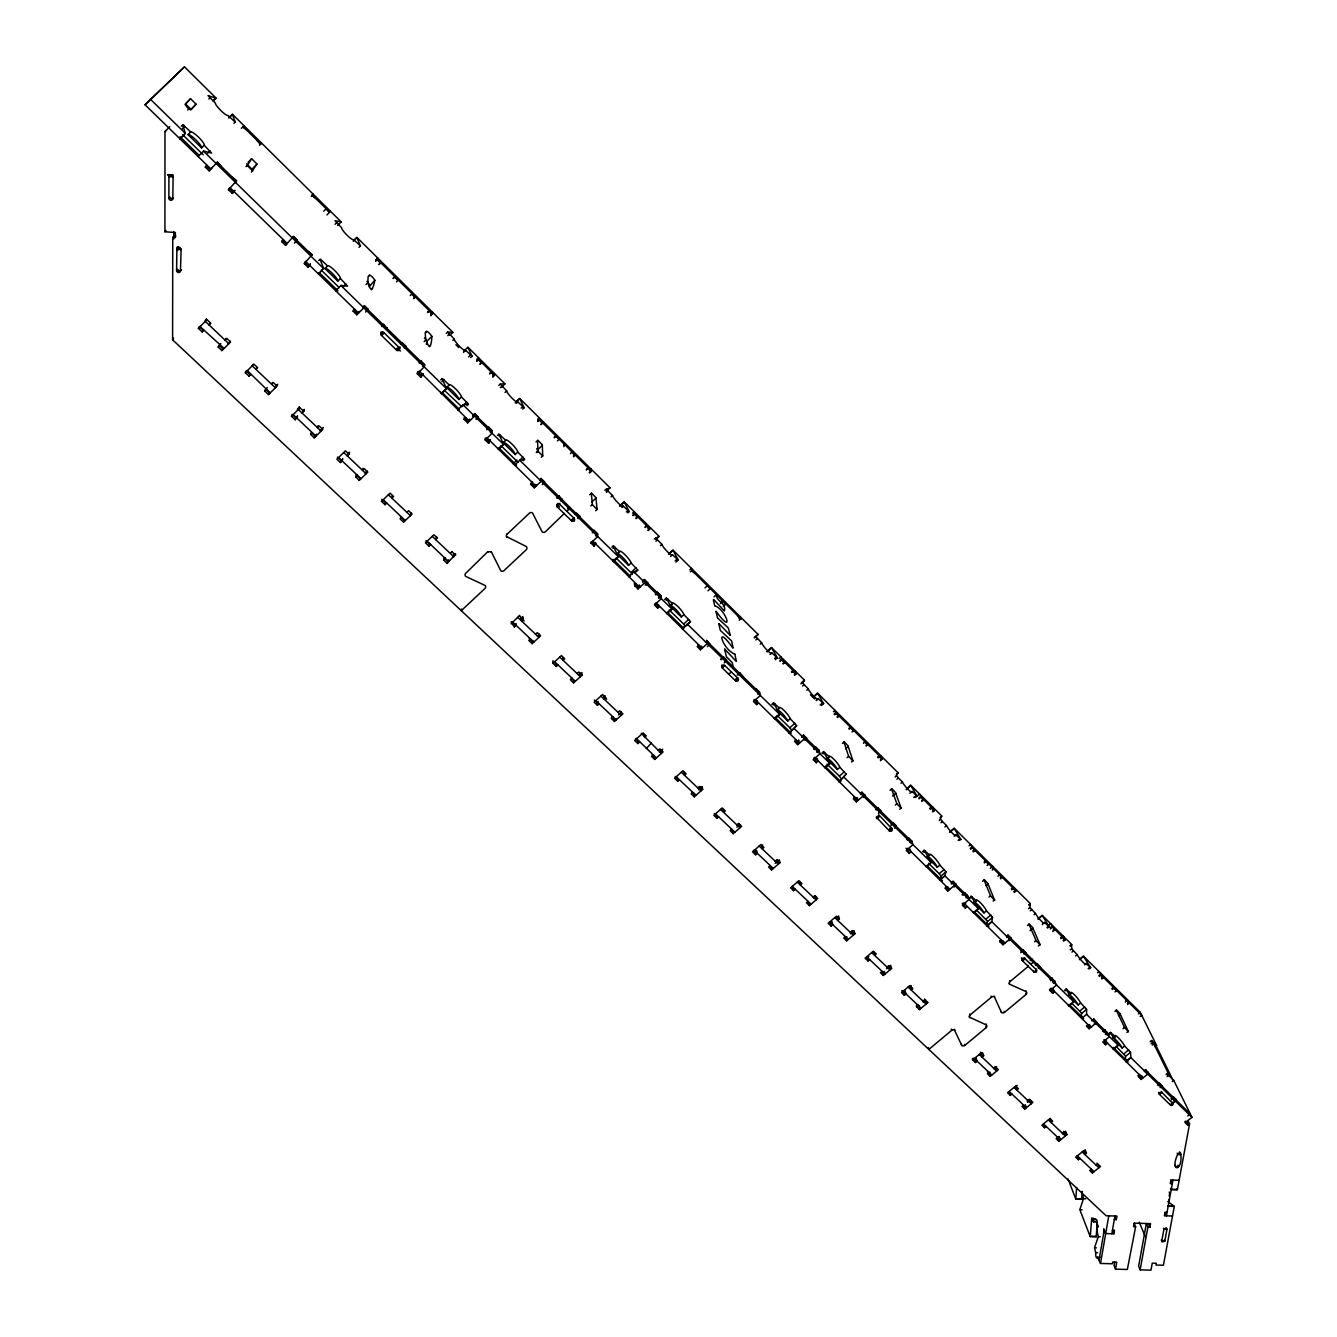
<?xml version="1.0" encoding="UTF-8"?>
<svg xmlns="http://www.w3.org/2000/svg" width="1337" height="1337" viewBox="0 0 1337 1337"><rect width="100%" height="100%" fill="white"/><g stroke="black" fill="none" stroke-linecap="round" stroke-linejoin="round"><path stroke-width="1.5" d="M1114.306 1219.578L1116.345 1219.645L1116.963 1216.085L1106.1 1215.751L172.59 339.799L172.757 237.434L175.348 237.618L175.364 232.504L164.936 231.769L164.986 131.644L166.055 130.474M169.966 176.601L169.966 175.247A2.022 1.889 42.9 0 1 170.1 174.545M173.777 238.905L173.793 231.802M177.637 250.47L177.654 247.813A1.989 1.855 38.2 0 1 178.088 246.643M516.216 623.761L514.511 627.003L511.152 622.457M591.288 493.152L592.425 504.734L597.087 509.481L595.934 497.631L591.606 493.136L589.734 494.74M431.884 336.372C417.863 316.568 430.514 365.603 431.884 336.372L426.921 341.219L426.436 344.344M514.511 627.003L515.48 623.677M1081.633 1018.276L1081.382 1012.945L1072.04 1003.435M426.921 341.219L424.498 337.91M252.743 170.785L247.211 165.521L251.64 158.735L256.971 163.983L251.473 172.089M425.367 340.5L424.113 341.654M491.331 551.746L500.74 570.732A2.407 2.29 3.8 0 0 503.999 570.615L526.226 549.758A2.423 2.29 2.6 0 0 526.243 546.499L507.024 536.839M507.007 537.524A2.423 2.306 4.3 0 1 507.007 534.265L507.024 533.714M1079.594 959.699L1083.572 956.39L1090.741 967.804L1086.062 963.459A7.153 1.12 49.7 0 1 1083.171 962.389A7.153 1.12 49.7 0 1 1077.187 954.685L1071.706 948.802L1071.756 944.707L1070.335 945.894M487.453 428.508L488.757 427.272L492.25 430.681L492.15 433.288L485.181 439.957L488.673 443.349L490.495 439.706M492.885 377.118L494.473 373.491L492.885 375.029M461.382 609.037L461.282 610.691L484.997 588.43A2.407 2.273 4.7 0 0 485.264 585.556L465.744 576.397A2.423 2.273 6.2 0 1 465.326 573.673L487.921 551.579M488.757 427.272L486.785 429.795M489.676 373.959L491.214 371.97L489.71 373.407M488.673 443.349L490.061 440.124M486.935 437.784L536.003 486.167L535.953 484.596M736.369 661.247L734.832 654.228M485.181 439.957L485.281 437.968L488.757 441.377M1100.017 1257.248L1097.476 1257.215A4.245 1.103 89.4 0 1 1096.19 1257.248A4.245 1.103 89.4 0 1 1095.705 1252.635L1094.502 1247.789L1096.39 1247.856M473.148 415.155L474.785 413.584L478.278 417.01L476.607 419.216M480.05 364.433L481.587 362.461L480.083 363.898M1082.185 1191.367L1081.717 1198.838L1075.867 1198.721L1076.586 1187.44M1090.273 1236.474L1091.727 1218.057L1093.516 1221.901L1096.524 1221.985L1098.479 1226.965M1096.256 1236.692L1097.025 1224.859M474.785 413.584L474.602 416.141L467.632 422.843L464.106 419.417L464.273 417.478M476.841 361.257L478.479 357.664L476.891 359.218M474.719 414.386L492.217 431.333L490.913 432.57M469.504 419.4L469.371 421.172L419.183 371.151M467.632 422.843L469.521 419.233M443.834 558.214L443.667 560.069L447.126 563.328L455.716 554.153M1096.29 1236.374L1090.307 1236.173M454.162 553.869L453.928 556.894L432.235 536.354M450.519 552.916L452.224 551.446M447.126 563.328L448.597 559.835M445.405 557.88L443.667 560.069M537.591 440.374L537.925 451.171L542.738 456.001L542.287 444.736L537.975 440.324L536.037 441.912M374.828 280.185C361.993 261.116 370.182 307.042 374.828 280.185L369.396 286.686M369.831 285.115L366.973 281.372M1038.064 919.204L1042.342 915.611L1049.328 926.875L1044.548 922.43A7.186 1.136 49.5 0 1 1041.473 921.21A7.186 1.136 49.5 0 1 1035.506 913.505L1029.975 907.556L1030.309 903.728L1028.888 904.932M436.597 536.822L435.728 539.663L437.433 538.042L433.94 534.75L425.433 542.839L428.91 546.131L429.795 543.273M515.263 402.922L519.742 398.643L524.188 407.735L517.854 401.936A7.989 1.404 46.5 0 1 512.255 398.409A7.989 1.404 46.5 0 1 506.69 390.889L500.305 384.053L498.785 385.44M410.793 512.773L410.392 515.664L388.348 494.79M401.752 517.235L400.047 518.856L403.557 522.182L403.891 519.993L400.381 516.684M420.871 377.251L422.893 373.742L420.871 377.251L417.294 373.758L424.314 366.806M1079.962 1209.266L1083.538 1198.57L1082.034 1192.47A7.153 1.838 89.9 0 0 1082.101 1192.019M424.28 366.956L424.648 364.566L421.071 361.074L419.116 362.979M430.832 315.799L432.636 312.323L431.049 313.894M666.478 612.931L671.993 608.903L666.327 597.923L672.628 603.639A8.239 1.554 47.6 0 1 677.775 606.413A8.239 1.554 47.6 0 1 683.926 614.669L690.393 621.488L688.271 623.794M1094.602 1247.354L1098.345 1236.558L1096.758 1230.19A7.37 1.922 89.6 0 0 1096.173 1219.946A7.37 1.922 89.6 0 0 1093.516 1221.901M421.071 361.074L419.668 362.945M417.294 373.758L417.579 371.953M392.242 496.01L391.891 498.133L393.596 496.495L390.053 493.136L381.513 501.358L385.056 504.701L386.761 503.063M498.066 448.614L503.581 444.285L498.868 434.124L505.754 440.324A8.574 1.638 46.5 0 1 511.804 443.901A8.574 1.638 46.5 0 1 517.803 452.09L524.371 458.842L523.352 460.697M972.935 911.918L973.386 912.67L978.4 908.408L971.13 896.141L976.511 901.021A7.805 1.354 49.5 0 1 980.105 902.425A7.805 1.354 49.5 0 1 986.489 910.798L992.539 917.266L991.853 921.561L986.84 925.806L987.258 920.942L976.528 910.129M1099.098 1259.772L1104.262 1229.94M821.587 705.401L823.625 703.58L818.227 698.766A7.437 1.27 48.3 0 1 814.116 696.61A7.437 1.27 48.3 0 1 808.3 688.956L802.434 682.722L804.473 680.316L801.548 682.906M1168.154 1206.241L1174.287 1206.442L1163.407 1265.253L1155.97 1265.036L1156.304 1263.298L1152.243 1263.181L1150.973 1270.15L1140.143 1269.849L1138.639 1266.156L1146.344 1223.522L1147.881 1227.132L1149.92 1227.199L1150.555 1223.656L1134.211 1223.154L1135.631 1226.764L1127.342 1269.481L1115.509 1269.147L1116.746 1262.161L1112.685 1262.044L1112.367 1263.783L1100.518 1263.448L1108.774 1215.834M1111.832 1233.75L1114.924 1216.018L1116.345 1219.645M1113.871 1233.8L1114.49 1230.274L1112.451 1230.207L1113.871 1233.8L1105.699 1233.566L1103.777 1228.736L1103.643 1233.466M1114.674 1261.978L1114.072 1265.454L1115.509 1269.147M385.056 504.701L385.44 502.545L381.914 499.219L381.513 501.358M1134.211 1223.154L1133.575 1226.697L1135.631 1226.764M1140.143 1269.849L1147.881 1227.132M1169.207 1196.03L1169.691 1193.373A7.437 2.173 89.5 0 1 1169.223 1192.019M1172.967 1180.12L1166.382 1215.851L1164.978 1212.676M1187.156 1124.517L1187.891 1120.49L1189.562 1123.916L1177.362 1189.863L1171.195 1189.663M400.599 344.244L402.236 342.64L405.83 346.166L404.409 348.021M399.145 347.52L396.521 350.093L381.396 335.353A1.905 1.838 28.8 0 1 381.346 332.729A1.905 1.838 28.8 0 1 384.037 332.763L399.145 347.52A1.905 1.838 26.6 0 1 399.195 350.127A1.905 1.838 26.6 0 1 396.521 350.093L396.888 348.305A1.905 1.822 26.8 0 0 400.047 346.901M366.706 470.975L366.121 473.733L343.726 452.524M362.995 468.301L362.561 470.357L364.266 468.702L367.842 472.078L359.285 480.351L355.709 476.975L356.177 474.902M359.285 480.351L360.271 477.744M387.045 328.484L383.552 324.373L381.58 326.312M381.78 333.749L381.814 333.598A1.905 1.838 29 0 1 381.229 332.328M383.552 324.373L381.78 326.546M382.917 332.111L381.429 335.236L384.037 332.763M349.041 454.262L349.525 452.24L347.319 455.934L349.041 454.262L345.431 450.853L336.874 459.176L340.467 462.569L342.69 458.875L340.467 462.569M452.792 332.428L447.728 332.044L454.196 339.03A8.106 1.421 46.2 0 0 459.711 346.517A8.106 1.421 46.2 0 0 465.594 350.294L472.095 356.244L467.917 347.386M363.129 306.975L364.449 305.688L368.093 309.248L365.653 312.073M353.737 309.465L353.135 311.22L356.812 314.797L363.831 307.878L364.449 305.688M375.664 261.283L377.686 257.957L375.58 260.046M945.994 871.757L944.891 875.651L939.844 879.963L940.981 876.036L945.994 871.757L939.827 865.123A7.855 1.387 49.2 0 0 933.477 856.766A7.855 1.387 49.2 0 0 929.65 855.162L924.134 850.148L931.17 862.248L926.123 866.577L925.689 865.824M359.001 311.554L358.567 313.075L306.089 261.868M356.812 314.797L359.035 311.421M321.883 428.508L321.131 431.116L298.352 409.54L299.204 407M775.293 659.676L777.349 657.837L771.8 652.891A7.504 1.287 48 0 1 767.471 650.534A7.504 1.287 48 0 1 761.689 642.896L755.706 636.496L758.163 634.49L672.962 550.059L668.533 554.12M440.742 379.892L442.614 378.722L449.165 384.939A8.707 1.655 46.2 0 1 455.533 388.816A8.707 1.655 46.2 0 1 461.466 396.972L468.167 403.824L467.114 405.696M314.863 435.845L311.237 432.419L310.635 434.391L314.279 437.817L316.568 434.174M318.072 425.718L317.504 427.69L319.209 426.002L322.852 429.444L314.279 437.817M303.733 411.328L304.351 409.406L302.012 413.016L303.733 411.328L300.073 407.852L291.483 416.292L295.143 419.751L297.499 416.141L295.143 419.751M939.326 820.6L941.816 816.172M291.483 416.292L292.135 414.37L295.795 417.812M276.324 385.323L275.372 387.78L252.208 365.853L252.86 364.349M1097.476 1257.215L1100.518 1263.448M272.397 382.449L271.678 384.287L273.4 382.583L277.093 386.092L268.503 394.582L264.81 391.089L265.545 389.234L269.222 392.71L268.503 394.582M267.266 387.529L264.81 391.089M308.062 267.283L310.334 264.108L308.062 267.283L304.335 263.64L305.839 261.233M308.262 251.44L312.19 254.582L304.335 263.64M256.704 367.558L255.935 369.363L257.657 367.658L253.93 364.132L245.323 372.689L249.05 376.198L250.771 374.494M249.05 376.198L249.835 374.377L246.125 370.867L245.323 372.689M247.245 370.533L270.224 392.894M315.933 198.628L312.323 195.653L313.059 194.032L311.855 195.252M282.709 239.975L281.789 241.663L285.55 245.34L287.572 242.532M895.205 777.031L898.046 772.87L896.592 774.123M229.981 341.403L228.844 343.726L205.296 321.398L206.282 318.941M223.964 348.305L200.115 326.612L200.667 325.626M221.959 350.612L222.828 348.857L219.084 345.314L218.198 347.068L221.959 350.612L230.582 341.988L226.822 338.428L225.101 340.166L225.953 338.428M220.806 343.592L218.198 347.068M196.071 104.186L190.573 98.687L185.475 103.935L191.024 109.4L196.071 104.186L190.773 109.968L187.514 107.695L185.141 104.453L190.522 98.721M209.976 323.287L209.073 324.991L210.795 323.253L207.018 319.66L198.394 328.35L202.171 331.927L203.892 330.189M202.171 331.927L203.107 330.206L199.33 326.646L198.394 328.35M172.59 339.799L173.593 338.06M353.286 241.161L356.895 237.568L360.455 245.858L353.57 239.574A8.39 1.471 45.5 0 1 347.085 235.245A8.39 1.471 45.5 0 1 341.687 227.825L335.035 220.672L341.119 221.959L337.626 225.518M824.444 767.054L829.959 763.293L823.475 751.595L829.241 756.909A7.989 1.454 48.6 0 1 833.569 758.948A7.989 1.454 48.6 0 1 839.853 767.271L846.171 774.09L839.185 781.928M839.168 781.727L846.171 774.09M234.928 190.305L232.304 193.43L228.477 189.67L229.78 187.915M232.304 193.43L234.61 190.639M181.147 269.69L180.462 270.743A1.989 1.855 37.4 0 1 178.523 272.514A1.989 1.855 37.4 0 1 176.584 270.475L176.885 248.933M177.286 269.422L176.584 270.475L180.462 270.743L181.147 248.649M318.691 260.514L320.679 259.395L327.565 265.929A9.041 1.721 45.4 0 1 334.634 270.442A9.041 1.721 45.4 0 1 340.434 278.531L347.603 286.168L341.035 285.383L335.637 290.697M232.554 177.42L236.682 180.729L228.477 189.67M257.205 140.569L260.464 144.379L261.4 142.925L260.197 144.162M172.757 237.434L173.777 235.98L175.882 236.131M221.023 166.139L217.463 161.944L209.174 170.869L205.296 167.092L206.249 165.838L210.11 169.598L209.174 170.869M246.71 130.19L242.95 127.065L243.969 125.678L241.379 128.335M212.182 167.376L210.945 169.047L145.048 104.771L184.489 66.85L216.042 98.052L213.318 100.877M164.936 231.769L166.005 230.332M173.141 198.06L172.807 198.478A2.022 1.889 42.1 0 1 170.852 200.283A2.022 1.889 42.1 0 1 168.88 198.194L168.913 176.534L169.966 175.247L167.76 175.08M169.682 197.191L168.88 198.194L172.807 198.478L173.108 176.501M774.223 718.053L779.722 714.209L773.488 702.727L779.438 708.159A8.055 1.487 48.3 0 1 784.017 710.432A8.055 1.487 48.3 0 1 790.251 718.738L796.668 725.64L789.214 733.194M789.198 732.994L796.668 725.64M187.698 110.035L189.536 108.046M184.489 66.85L145.048 104.771M164.986 131.644L169.732 126.664M181.264 126.113L183.236 124.926L190.673 131.962A9.459 1.772 44.6 0 1 198.561 137.21A9.459 1.772 44.6 0 1 204.193 145.198L211.614 153.086L203.625 151.064L198.127 156.563M208.873 99.055C212.449 95.328 200.951 93.941 215.892 98.069L213.151 100.893M182.233 128.987L184.857 126.263M180.027 138.697L185.358 133.199L182.584 124.742M180.027 138.881L185.342 133.399L150.379 99.222M204.193 145.198L201.569 147.906L188.032 134.686L190.673 131.962M229.362 117.355L232.404 114.23L341.236 221.909M228.761 118.141L232.387 114.397L235.245 122.051L234.025 123.305M207.67 153.203L209.976 150.847M205.296 167.092L207.068 165.27M259.478 145.248L260.698 144.012L243.217 126.714M248.08 162.312L251.523 158.785M245.958 166.674L247.228 165.37M234.627 182.968L236.398 181.163L217.162 162.362M256.955 164.133L251.924 169.247L246.71 163.849M311.304 196.472L312.507 195.252L329.554 212.115L326.963 214.956M281.789 241.663L283.544 239.891M205.229 320.462L206.516 319.159M291.967 238.12L293.288 236.799L311.989 255.083L310.669 256.403M285.55 245.34L293.505 236.315L297.249 239.975L294.391 243.117M323.738 211.179L326.161 208.756L329.387 212.533L330.072 210.862L328.869 212.065M335.052 224.298L336.573 222.778M227.975 343.693L230.282 341.403M318.407 273.884L323.654 268.403L319.994 259.211M340.434 278.531L337.826 281.121L324.958 268.536L327.565 265.929M353.553 240.66L356.862 237.368L452.875 332.345L449.8 335.336M358.968 247.328L360.472 245.824M342.991 286.82L345.932 283.895M376.098 260.531L377.301 259.328L432.403 313.827L430.815 315.398M379.14 264.124L380.644 262.637M379.006 264.576L380.527 263.088L377.184 259.779M368.377 276.308L369.63 275.071M366.02 284.597L367.291 283.327M371.302 289.778L372.555 288.525M274.937 387.061L277.795 384.237M353.135 311.22L354.89 309.482M362.979 307.527L364.299 306.223L424.564 365.168L423.244 366.438M393.279 278.096L394.783 276.609M393.162 278.581L394.682 277.093L397.991 280.369L396.487 281.856M366.455 310.869L368.093 309.248M410.275 295.477L411.779 294.006L415.088 297.265L413.584 298.736M297.282 409.323L299.555 407.066M413.668 298.251L415.172 296.781M385.875 329.203L387.178 327.916M427.639 312.056L429.144 310.585M427.556 312.557L429.06 311.086L432.336 314.329M310.635 434.391L312.357 432.72M404.526 347.436L405.83 346.166M319.994 430.832L323.42 427.489M425.25 332.88L426.804 331.359M429.277 346.718L430.531 345.498M446.224 333.515L447.728 332.044M447.795 335.654L449.299 334.183M423.01 366.154L424.648 364.566M452.842 340.35L454.196 339.03M463.989 350.946L467.866 347.185L504.968 383.886L501.626 387.128M463.488 352.333L465.594 350.294M441.929 381.647L443.884 379.758M468.652 356.845L470.457 355.107M470.624 357.631L472.128 356.16M461.466 396.972L458.875 399.479L446.575 387.446L449.165 384.939M441.277 393.746L446.508 388.683L340.902 285.466M355.709 476.975L357.43 475.32M476.774 360.823L478.379 359.269L494.406 375.129L492.801 376.666M365.068 473.114L366.99 471.259M457.739 409.807L463.053 404.66L468.418 404.442M461.85 406.799L444.419 390.387M462.836 405.863L466.713 402.119M464.106 419.417L465.861 417.729M500.372 387.596L501.876 386.142M472.563 416.325L474.735 414.236M476.005 419.2L478.278 417.01M505.035 392.476L506.69 390.889M515.497 402.404L519.675 398.426L610.04 487.821L606.196 491.414M516.517 403.239L517.854 401.936M406.866 512.338L408.587 510.701L412.097 514.026L403.557 522.182M490.295 432.536L492.25 430.681M521.129 408.086L522.784 406.799M522.717 409.089L524.221 407.651M497.548 435.444L498.835 434.207M499.286 436.48L500.59 435.244M517.803 452.09L515.213 454.563L503.163 442.781L505.754 440.324M498.434 449.516L503.665 444.536L462.97 404.777M537.675 419.3L539.262 417.796L539.329 420.119L542.471 423.227L540.984 424.648M537.725 421.055L539.312 419.534L591.171 470.825L589.182 472.68M537.842 421.539L539.329 420.119M540.95 424.063L542.471 423.227M513.107 463.688L516.951 460.045M428.91 546.131L430.614 544.51M514.544 465.243L522.934 457.12M537.591 452.558L537.524 449.917L542.454 445.238M536.304 452.458L537.892 451.054M554.27 437.216L555.757 435.795L558.916 439.489L557.429 440.892M554.303 437.817L555.791 436.397M541.251 457.304L542.822 455.833M563.612 445.054L565.25 443.5L563.88 446.708M452.625 556.025L455.165 553.618M539.83 479.699L541.117 478.479L541.201 481.236L534.265 487.804L530.822 484.445L532.544 482.022M534.265 487.804L535.519 484.479M539.847 480.384L541.151 479.164L597.572 534.499M570.398 453.728L571.835 451.705M542.922 483.342L544.543 481.821L541.117 478.479M542.287 484.646L544.543 481.821M573.456 456.184L574.943 454.781L573.506 456.786M507.007 534.265L529.402 513.174A2.423 2.323 3 0 1 532.494 512.94L542.17 531.859A2.423 2.306 1.4 0 0 545.429 531.742L564.415 513.375M586.308 469.454L588.079 467.766L591.221 471.443L589.734 472.847M586.358 470.072L588.146 468.385M556.744 498.099L559 495.96L562.442 499.988M557.746 497.882L559 495.96M589.4 470.44L590.971 468.969L591.221 471.443M557.345 506.74L558.181 503.23M560.771 500.807L562.392 499.286M574.058 517.82L574.108 518.372A1.822 1.738 -1.2 0 1 574.074 520.828A1.822 1.738 -1.2 0 1 571.501 520.795L557.362 507.007L559.902 503.364M567.557 508.712L569.495 506.89L569.646 509.029L567.005 510.935M575.194 514.277L576.481 513.057L579.857 516.349L578.286 518.589M591.739 502.027L596.051 497.999M604.809 490.161L609.99 487.938M577.918 518.171L579.857 516.349M590.804 505.971L592.391 504.617M606.413 492.334L607.917 490.93L612.53 495.492A7.755 1.354 47.1 0 0 618.195 503.063A7.755 1.354 47.1 0 0 623.259 506.088L629.242 511.603L624.245 502.027L619.816 506.155M595.65 510.734L597.221 509.28M611.026 496.879L612.53 495.492M619.716 505.921L624.162 501.776L659.108 536.354L655.832 539.48M592.826 531.524L594.129 530.304L597.472 533.58L597.773 536.521L590.854 542.972L594.213 546.248L595.834 543.524M592.258 532.845L594.129 530.304M621.772 507.475L623.259 506.088M595.533 535.385L597.472 533.58M595.817 535.92L597.522 534.131M626.351 512.004L627.838 510.617M594.213 546.248L593.996 544.009L595.617 542.504M627.788 512.856L629.276 511.486M511.152 623.811L519.608 615.338M632.568 513.124L634.139 511.67L634.54 514.277L637.565 517.269L636.094 518.639M522.968 617.009L522.984 619.131L521.296 620.702L521.28 618.279L522.65 617.009M632.869 515.079L634.44 513.609L649.548 528.55L647.96 530.02M633.053 515.647L634.54 514.277M635.994 517.987L637.565 517.269M611.794 547.201L613.499 545.947L619.599 551.73A8.34 1.571 47.3 0 1 625.014 554.755A8.34 1.571 47.3 0 1 631.114 563.011L637.749 570.013L634.908 572.854M613.048 548.371L614.652 546.883M645.052 526.945L646.523 525.575L649.648 529.218L648.178 530.588M645.153 527.614L646.64 526.226M631.114 563.011L628.557 565.384L617.025 554.103L619.599 551.73M647.643 528.031L649.214 526.561L649.648 529.218M613.399 561.674L618.58 556.877L519.759 460.279L524.656 459.477M530.488 638.919L528.8 640.49L532.143 643.649L540.599 635.827L537.257 632.652L535.569 634.223M532.143 643.649L532.845 640.507M537.374 636.295L539.48 634.356M654.311 539.062L659.074 536.488M655.932 541.234L657.42 539.864L661.949 544.326A7.671 1.337 47.4 0 0 667.648 551.93A7.671 1.337 47.4 0 0 672.478 554.721L678.31 560.103L673.063 550.309L668.935 554.12M616.223 558.197L630.914 572.554L636.044 567.824M660.461 545.697L661.949 544.326M628.808 576.715L634.022 571.785L637.799 570.18M642.813 580.977L644.417 579.506L644.885 582.598L638 588.932L634.707 585.723L636.429 584.135M557.98 664.924L556.292 666.478L552.983 663.336L561.423 655.565L564.732 658.706L563.044 660.261L562.927 657.754M638 588.932L637.665 586.609L639.387 585.021L639.721 587.344L592.525 540.8M642.395 582.247L644.534 580.275L660.929 596.285L658.773 598.257M670.539 556.51L672.478 554.721M645.136 585.088L647.71 582.715L644.417 579.506M646.206 584.971L647.71 582.715M675.185 560.805L676.973 559.167M675.954 562.142L678.327 559.969M655.28 594.38L657.52 592.308L660.796 595.517L661.314 598.642L654.428 604.959L657.704 608.151L659.425 606.58M655.715 594.865L657.52 592.308M658.539 597.572L660.796 595.517M689.842 569.763L691.413 568.325L691.998 571.083L694.805 573.322M572.035 678.21L570.347 679.748L573.64 682.856L582.08 675.135L581.913 672.595L579.105 675.168M577.099 673.564L578.787 672.01L582.08 675.135M690.276 571.835L691.847 570.398L740.731 618.73L739.177 620.151M657.704 608.151L657.319 605.778L658.506 604.692M664.69 599.544L666.294 598.074M666.177 600.346L667.781 598.876M683.926 614.669L681.369 617.009L670.071 605.979L672.628 603.639M666.946 613.9L672.11 609.187L633.989 571.935M705 587.879L707.357 585.723L710.298 588.631L707.942 590.787M599.093 703.78L597.422 705.318L597.204 702.71L598.358 701.658M597.422 705.318L594.146 702.226L602.569 694.555L605.828 697.647L604.157 699.184L604.959 695.624M669.235 609.99L683.642 624.045L688.739 619.399M714.058 596.82L716.415 594.681C716.197 601.75 726.459 602.736 724.487 610.792A5.248 0.919 47.8 0 1 724.102 610.574L724.286 610.641M682.037 628.641L690.51 621.772M686.666 625.265L685.396 626.418L683.642 624.045M686.984 624.964L687.953 624.095M721.044 602.051L722.515 600.714L725.623 604.324L723.267 606.463M720.342 603.572L722.682 601.433M612.931 716.866L611.243 718.387L614.485 721.445L622.908 713.824L619.666 710.749L617.978 712.287M618.429 714.994L621.22 712.471M698.933 645.119L697.212 646.673L700.438 649.799L707.29 643.582L706.605 640.306L709.98 644.267L707.423 646.59M700.438 649.799L699.936 647.325L701.223 646.172M705.485 642.295L706.772 641.125L759.683 692.867L757.979 694.388M738.626 617.978L740.18 616.558L740.932 619.466L737.84 615.856M720.81 659.024L723.367 656.718L726.559 659.826L724.186 662.968M720.994 659.86L723.367 656.718M754.218 637.749L755.689 636.412M754.653 637.665L758.163 634.34M644.267 734.815L644.601 737.506L646.289 735.985L643.08 732.943L634.674 740.514L637.883 743.556L639.571 742.052M735.25 679.881L735.45 680.734L738.007 678.427L724.754 665.475L722.181 667.798L735.45 680.734A1.755 1.638 -13.3 0 0 737.924 680.734A1.755 1.638 -13.3 0 0 738.007 678.427L737.857 677.792M755.856 639.922L757.344 638.601M760.218 644.217L761.689 642.896M731.389 671.959L728.815 674.266L728.632 673.447M737.205 675.051L739.762 672.745L743.138 676.689M738.692 674.734L739.762 672.745M766.803 651.721L771.482 647.526L804.456 680.149L801.548 682.756M767.221 651.737L771.599 647.793L777.349 657.837M653.191 754.92L651.503 756.424L654.695 759.433L663.085 751.912L659.893 748.887L658.222 750.391M659.342 752.213L662.701 749.205M770.028 654.478L771.8 652.891M774.658 658.489L776.128 657.169M778.953 658.589L780.908 656.851L781.777 659.86L784.635 662.684L783.164 664.004M780.006 660.511L781.56 659.108L795.816 673.196L794.245 674.583M780.023 661.431L781.777 659.86M782.947 663.236L784.635 662.684M758.363 703.095L756.658 704.616L756.007 702.025L757.394 700.789M791.504 671.692L792.958 670.389L796.033 673.965L794.579 675.269M791.721 672.461L793.192 671.141M793.376 672.478L795.131 670.907L796.033 673.965M683.992 772.468L684.427 775.226L686.115 773.722L682.94 770.73L674.567 778.218L677.742 781.209L679.413 779.705M771.884 704.365L773.471 702.944M773.204 705.017L774.792 703.613M800.896 683.859L802.367 682.555M802.568 686.048L804.022 684.745M779.438 708.159L776.897 710.415A8.055 1.487 48.3 0 1 776.881 709.797M774.741 719.072L779.855 714.526L687.201 623.944M806.829 690.26L808.3 688.956M692.817 792.373L691.145 793.86L694.287 796.835L702.644 789.398L702.159 786.607M697.83 787.911L699.502 786.423L702.644 789.398M694.287 796.835L694.538 793.376M698.616 789.766L701.942 786.808M812.879 697.229L817.542 693.084L898.013 772.686L896.559 773.956M813.297 697.245L817.659 693.368L823.625 703.58M777.582 711.083L787.727 720.994L790.251 718.738M816.172 700.605L818.227 698.766M777.265 715.512L789.816 727.763L794.88 723.267M820.133 705.05L822.472 702.961M796.351 740.146L794.646 741.651L797.738 744.676L804.556 738.659L803.52 735.099L801.615 736.787M797.738 744.676L796.986 741.985L798.69 740.497M802.083 737.489L803.788 735.985L819.163 751.026L817.459 752.514M833.419 711.702L834.957 710.331L836.009 713.473L838.8 716.248L837.346 717.534M804.373 740.08L806.612 738.108L803.52 735.099M834.188 714.058L835.742 712.688L881.902 758.346L880.364 759.7M723.1 809.52L723.635 812.361L725.306 810.89L722.197 807.932L713.858 815.319L716.966 818.261L718.637 816.79M805.593 740.13L806.612 738.108M834.539 714.76L836.009 713.473M837.079 716.732L838.8 716.248M813.598 749.088L815.821 747.132L818.896 750.124L819.965 753.734L813.18 759.717L816.255 762.708L817.943 761.221L817.141 758.497M814.5 749.422L815.821 747.132M816.673 752.096L818.896 750.124M731.84 829.274L730.169 830.745L733.261 833.67L741.6 826.316L738.509 823.391L736.837 824.862M736.854 827.118L739.628 824.678M848.928 728.448L850.382 727.161L853.424 730.704L851.97 731.991M821.854 753.232L823.442 751.845M849.196 729.25L850.65 727.963M816.255 762.708L815.453 760.001L816.823 758.781M823.107 753.834L824.695 752.447M842.46 743.422L844.182 741.784L847.976 745.745L853.006 760.954L848.677 756.441L843.965 742.102M826.884 758.981L829.241 756.909M845.569 748.737L848.293 746.364M824.996 768.106L830.093 763.628L794.328 728.648M847.09 757.661L848.627 756.324M863.518 743.405L864.705 741.316M826.717 759.132L837.33 769.494L839.853 767.271M866.008 745.327L867.462 744.057L866.292 746.146M851.468 761.956L853.006 760.619M827.035 764.129L839.335 776.128L844.382 771.716M756.625 850.382L757.26 853.307L755.606 854.761L754.97 851.836L756.107 850.833M762.742 845.017L761.605 846.02L762.257 848.928L763.912 847.474L760.853 844.566L752.53 851.87L755.606 854.761M877.707 756.892L879.161 755.622L882.203 759.165L880.465 760.686M878.008 757.711L879.462 756.441M878.994 757.661L881.033 755.89L882.203 759.165M770.262 865.591L768.608 867.044L771.65 869.919L779.956 862.683L779.27 859.741L775.126 863.351M775.243 861.245L776.914 859.791L779.956 862.683M855.045 797.404L853.34 798.891L856.365 801.832L863.15 795.933L861.93 792.206L860.343 793.593M856.365 801.832L855.479 799.025L857.167 797.554L858.07 800.362L814.601 757.31M860.543 794.613L862.231 793.142L911.951 841.758L910.681 842.845M863.033 796.802L864.939 795.147L861.93 792.206M863.652 797.47L864.939 795.147M896.893 779.22L898.347 777.95L902.458 782.011A7.32 1.22 48.8 0 0 908.341 789.682A7.32 1.22 48.8 0 0 912.001 791.454L917.149 796.2L910.748 785.437L906.118 789.448M890.074 790.284L891.863 788.663L895.489 792.523L901.188 808.283L896.91 803.838L891.562 788.964M900.988 783.265L902.458 782.011M875.468 809.537L877.674 807.615L880.665 810.54L878.459 813.681M876.42 809.938L877.674 807.615M892.514 796.016L895.807 793.142M878.777 812.194L880.665 810.54M799.543 881.969L800.278 884.944L801.933 883.506L798.924 880.648L790.618 887.852L793.643 890.709L795.298 889.272M895.339 805.041L896.86 803.721M909.828 793.342L912.001 791.454M899.634 809.253L901.155 807.932M913.773 797.504L916.096 795.482M915.394 797.487L917.132 795.983M917.767 795.448L919.505 793.961L923.499 799.994L921.761 801.498M918.937 797.821L920.474 796.484L933.945 809.804L932.407 811.124M919.054 798.824L920.792 797.32M891.194 824.327L893.083 822.69L896.057 825.597L894.503 828.188M890.893 825.831L893.083 822.69M921.728 800.395L923.182 799.158L923.499 799.994M808.1 901.372L806.445 902.793L809.453 905.634L817.726 898.481L814.734 895.64L813.08 897.077M894.486 826.968L896.057 825.597M813.648 898.33L815.854 896.425M929.8 808.384L931.254 807.147L934.279 810.657L932.825 811.893M930.134 809.236L931.588 807.999M931.221 808.735L932.942 807.247L934.279 810.657M907.071 839.268L908.642 837.898L911.6 840.789L912.987 844.65L906.235 850.449L909.193 853.34L910.881 851.886L909.845 848.978L908.174 850.432L909.193 853.34M907.405 840.221L908.642 837.898M909.712 842.427L911.6 840.789M940.078 817.659L941.766 815.988L910.597 785.137L906.536 789.699M940.997 822.79L942.451 821.536L946.496 825.531A7.27 1.187 49.1 0 0 952.412 833.218A7.27 1.187 49.1 0 0 955.871 834.806L960.885 839.469L954.284 828.505L949.972 832.216M944.891 826.901L946.496 825.531M831.113 926.106L832.767 924.686L831.948 921.611L830.294 923.031L831.113 926.106L828.138 923.299L836.41 916.179L839.385 919.004L837.731 920.424L836.895 917.366M922.597 851.753L924.168 850.416M923.7 852.221L925.271 850.884M949.822 831.915L954.133 828.205L1030.259 903.511L1028.822 904.714M929.65 855.162L927.143 857.301L937.321 867.262L939.827 865.123M954.133 836.293L955.871 834.806M926.29 866.911L931.337 862.582L844.265 777.482M845.385 936.602L843.731 938.022L846.689 940.813L854.945 933.744L854.059 930.669M850.332 932.357L851.987 930.936L854.945 933.744M958.144 840.254L959.882 838.767M846.689 940.813L845.836 937.722L846.956 936.752M850.365 933.844L853.441 931.187M959.414 840.455L960.885 839.285M969.074 845.82L970.612 844.516L974.706 850.616L973.252 851.853M928.547 863.284L939.176 873.646L944.306 869.501M970.161 848.443L971.698 847.14L1015.351 890.308L1013.83 891.612M970.612 849.246L972.049 848.009M972.901 850.967L974.339 849.747L974.706 850.616M939.894 880.181L944.941 875.869L978.584 908.759L973.553 913.021M946.596 886.732L944.925 888.169L947.833 890.994L955.938 884.158L953.03 881.317L951.159 882.921M947.833 890.994L946.713 888.019L947.966 886.949M951.326 884.091L953.415 882.303L967.888 896.458L966.216 897.879M868.766 956.44L867.128 957.844L868.031 960.969L869.668 959.565M954.117 887.016L956.323 885.144L955.938 884.158M984.099 862.047L985.536 860.827L988.528 864.304L987.09 865.524M984.467 862.933L985.904 861.697M990.349 868.448L992.505 866.159L993.625 868.816L992.188 870.036M962.105 894.771L964.612 892.631L967.487 895.456L969.058 899.45L962.356 905.149L965.247 907.973L966.918 906.553M963.108 895.238L964.612 892.631M982.578 881.317L984.266 879.646L987.792 883.406L994.661 900.286L990.684 896.074L984.065 880.047M965.932 896.793L967.487 895.456M882.086 971.314L880.448 972.718L883.356 975.458L891.595 968.473L890.626 965.331M887.033 967.119L888.687 965.715L891.595 968.473M969.626 897.745L971.18 896.408M886.531 968.824L889.255 966.501M970.662 898.146L972.216 896.826M986.071 885.829L988.143 884.058M965.247 907.973L964.077 904.948L965.749 903.528M998.02 876.32L999.073 874.214M1000.26 878.008L1001.697 876.805L1000.644 878.91M976.511 901.021L974.021 903.143L983.999 912.904L986.489 910.798M989.029 897.06L990.55 895.773M993.157 901.105L994.678 899.834M1011.324 888.955L1012.761 887.751L1015.752 891.211L1014.315 892.431M1012.661 888.904L1014.181 887.618L1015.752 891.211M1011.725 889.857L1013.145 888.654M985.77 919.171L990.884 915.093M905.032 990.734L906.035 993.943L904.38 995.33L903.394 992.121L904.514 991.168M904.38 995.33L901.506 992.589L909.712 985.653L912.603 988.394L910.965 989.781L909.945 986.589L911.182 985.553M987.592 921.561L992.589 917.349M986.89 926.04L991.92 921.795L1073.878 1001.914L1068.898 1006.026M1028.487 908.675L1029.925 907.455M1030.192 910.865L1031.629 909.661M927.377 1001.697L927.694 1002.7L919.505 1009.602L916.63 1006.895L917.951 1004.505M919.505 1009.602L919.188 1005.775M923.182 1002.416L925.839 1000.176M1006.427 936.368L1007.981 935.064L1010.822 937.822L1011.24 938.858L1009.051 940.696M1007.981 935.064L1009.686 939.159L1003.001 944.774L1000.143 942L1001.43 939.627M1003.001 944.774L1001.747 941.683L1002.984 940.63M1006.744 937.488L1008.416 936.084L1055.211 981.859L1053.556 983.23M1034.069 914.709L1035.506 913.505M1008.633 939.66L1010.822 937.822M1027.535 925.538L1029.156 923.867L1032.649 927.577L1040.186 944.875L1036.192 940.78L1029.005 924.302M1038.18 918.653L1042.175 915.293L1071.689 944.49L1069.968 945.911M1030.058 930.719L1033.016 928.246M1044.548 922.43L1042.258 924.368A7.186 1.153 49.5 0 1 1042.359 924.636M1048.709 925.237L1050.598 923.65L1054.826 929.85L1052.821 931.538M1046.988 927.46L1048.425 926.257M1047.556 928.045L1049.294 926.591M1020.95 951.142L1022.822 949.571L1026.064 953.348M1020.749 952.696L1023.256 950.59L1022.822 949.571M1050.33 927.677L1051.851 926.407L1064.603 939.009L1063.082 940.279M1034.537 941.749L1036.041 940.479M1050.264 928.998L1052.269 927.326M1023.758 953.883L1025.629 952.312M1052.988 930.134L1054.408 928.931L1054.826 929.85M1038.297 945.978L1040.102 944.474M1030.209 960.518L1031.93 959.08L1033.25 962.205L1030.743 964.295L1030.342 963.308M1060.625 937.688L1062.063 936.502L1065.021 939.944L1063.6 941.131M1061.327 937.889L1063.316 936.234L1065.021 939.944M1061.06 938.624L1062.48 937.421M985.987 1023.941L986.355 1024.961A2.189 1.889 -17.7 0 1 986.121 1027.668L964.813 1045.4A2.189 1.872 -16.8 0 1 961.771 1045.434L954.468 1030.075A2.189 1.889 -16.7 0 0 951.71 1030.326L928.847 1049.411L928.262 1047.556M986.355 1024.961L969.392 1017.139A2.189 1.889 -17.4 0 1 970.027 1015.017L991.787 996.884A2.206 1.905 -18.3 0 1 994.527 997.084L1001.446 1012.393A2.189 1.889 -18.4 0 0 1004.505 1012.376L1025.997 994.477A2.206 1.905 -19.2 0 0 1026.264 991.736L1025.847 990.734M1026.264 991.736L1009.468 984.149A2.206 1.905 -19 0 1 1009.953 981.659L1028.253 966.384L1027.835 965.398M1035.456 965.314L1037.328 963.76L1040.57 967.537L1039.317 968.573M1038.264 968.055L1040.119 966.484M1035.59 971.698L1036.526 970.913M1070.218 949.905L1071.656 948.702M1071.923 952.094L1073.36 950.908M1075.6 955.988L1077.187 954.685M1050.113 979.637L1051.985 978.082L1056.598 985.018L1049.946 990.55L1052.72 993.257L1054.392 991.887L1053.623 990.099M1050.564 980.689L1052.436 979.135L1051.985 978.082M1079.41 959.381L1083.388 956.072L1140.277 1012.343L1156.589 1045.501L1155.135 1046.687M1052.888 982.361L1054.759 980.806M1052.72 993.257L1051.367 990.082L1052.921 988.795M1084.491 964.762L1086.062 963.459M976.127 1058.269L977.146 1061.177L975.509 1062.514L972.701 1059.873L980.873 1053.105L980.506 1052.069M975.509 1062.514L974.355 1059.205L975.475 1058.269M981.993 1052.871L980.873 1053.79L982.043 1057.116L983.681 1055.745L982.645 1052.854M1088.151 968.64L1089.856 967.219M1088.97 968.924L1090.674 967.503M1064.486 990.516L1066.174 988.912L1071.071 993.558A7.721 1.287 49.9 0 1 1074.213 994.578A7.721 1.287 49.9 0 1 1080.647 1002.951L1086.597 1009.351L1086.613 1014.181L1081.717 1018.527M1065.388 990.801L1066.943 989.53M1068.898 995.346L1071.071 993.558M1097.476 972.768L1098.997 971.514L1103.309 977.782L1101.872 978.968M1098.83 975.609L1100.351 974.355L1141.714 1015.268L1140.194 1016.504M1099.382 976.495L1100.802 975.308M1101.421 978.015L1102.841 976.829L1103.309 977.782M989.029 1072.408L987.391 1073.745L990.182 1076.385L998.338 1069.65L995.547 1067.01L993.926 1068.363M990.182 1076.385L988.996 1073.026L990.015 1072.19M994.076 1068.831L996.717 1066.642M1070.402 997.369L1078.19 1004.989L1080.647 1002.951M1079.811 1011.023L1084.758 1006.962M1081.65 1013.429L1086.597 1009.351M1111.749 988.728L1113.454 987.324L1116.412 990.75L1114.991 991.92M1112.501 989.447L1113.922 988.277M1091.627 1020.766L1093.8 1018.978L1097.025 1022.721L1095.772 1023.741M1088.034 1024.71L1086.379 1026.064L1089.12 1028.738L1095.755 1023.29L1093.8 1018.978M1089.12 1028.738L1087.666 1025.496L1088.502 1024.811M1093.048 1021.084L1094.284 1020.064L1107.922 1033.384L1106.267 1034.738M1017.173 1085.326L1015.552 1086.663L1016.805 1090.039L1018.443 1088.702L1015.669 1086.079L1007.53 1092.78L1010.304 1095.387L1011.925 1094.05M1094.368 1023.44L1096.524 1021.652M1125.336 1002.148L1126.289 1000.009M1114.941 1011.557L1116.462 1009.836L1119.871 1013.463L1128.478 1031.78L1124.567 1027.551L1116.412 1010.354M1127.342 1003.619L1128.762 1002.466L1127.81 1004.588M1118.501 1015.602L1120.272 1014.148M1102.54 1031.429L1104.696 1029.64L1109.409 1036.643L1102.791 1042.075L1105.515 1044.732L1107.17 1043.378L1105.682 1040.102M1103.643 1031.997L1105.198 1030.727L1104.696 1029.64M1105.264 1034.086L1107.42 1032.314M1108.808 1033.852L1110.462 1032.248L1115.242 1036.793A7.688 1.253 50.1 0 1 1118.183 1037.629A7.688 1.253 50.1 0 1 1124.651 1046.002L1130.517 1052.336L1130.868 1057.45L1125.904 1061.478L1125.319 1055.846L1116.128 1046.487M1027.117 1101.187L1029.557 1099.198L1031.262 1103.727L1014.048 1087.416M1109.66 1034.103L1111.197 1032.832M1023.641 1105.131L1022.02 1106.451L1024.76 1109.042L1032.883 1102.39L1030.142 1099.799L1028.521 1101.12M1027.551 1102.323L1030.242 1100.1M1105.515 1044.732L1104.763 1040.871M1138.389 1013.897L1140.277 1012.343M1122.996 1028.621L1124.501 1027.401M1113.086 1038.548L1115.242 1036.793M1126.907 1032.448L1128.395 1031.228M1113.437 1049.478L1118.384 1045.417L1086.68 1014.432M1114.54 1040.537L1122.194 1048.007L1124.651 1046.002M1123.765 1053.94L1128.679 1049.929M1125.604 1056.347L1130.517 1052.336M1046.202 1126.456L1044.581 1127.776L1043.98 1123.765M1050.548 1118.4L1049.746 1119.069L1051.083 1122.495L1052.704 1121.175L1049.98 1118.584L1041.857 1125.202L1044.581 1127.776M1150.121 1041.74L1151.575 1040.554L1156.589 1045.501M1126.005 1061.745L1130.952 1057.701L1191.952 1117.314L1185.384 1122.595L1188.008 1125.152L1189.562 1123.916M1151.107 1043.779L1152.561 1042.593L1151.575 1040.554M1152.377 1045.016L1153.831 1043.829L1152.561 1042.593M1059.105 1136.467L1056.13 1138.689L1058.837 1141.246L1066.943 1134.662L1065.572 1131.219L1062.347 1133.843M1144.054 1070.887L1145.592 1069.633L1148.801 1073.36L1141.113 1079.427L1137.837 1075.55M1138.422 1076.803L1140.077 1075.466L1139.575 1074.43M1144.89 1071.756L1146.127 1070.753L1190.264 1113.922L1187.808 1115.894M1146.427 1073.761L1148.266 1072.257M1166.115 1074.463L1167.602 1073.243L1168.889 1074.513L1167.385 1075.717M1167.151 1076.603L1168.655 1075.399L1167.602 1073.243M1157.424 1085.059L1159.58 1083.321L1162.772 1087.031M1158.577 1085.677L1160.115 1084.441L1159.58 1083.321M1160.081 1087.666L1162.237 1085.911M1172.298 1081.65L1173.786 1080.446L1168.655 1075.399M1083.438 1150.99L1084.842 1154.483L1086.463 1153.179L1083.789 1150.639L1075.7 1157.173L1078.391 1159.714L1079.995 1158.41M1171.112 1098.446L1173.268 1096.708L1175.908 1099.281L1176.46 1100.401L1174.605 1101.889M1171.362 1099.816L1173.819 1097.827L1173.268 1096.708M1173.752 1101.019L1175.908 1099.281M1091.376 1169.156L1089.772 1170.46L1092.429 1172.984L1100.501 1166.482L1097.844 1163.959L1096.223 1165.262M1174.003 1102.39L1170.527 1105.181L1159.363 1094.284L1159.58 1092.496L1161.836 1092.296L1173.334 1104.028L1171.58 1105.565L1170.009 1104.111M235.212 122.068L227.892 115.383A8.757 1.504 44.8 0 1 220.705 110.403A8.757 1.504 44.8 0 1 215.458 103.083L210.093 97.802M682.071 628.474L685.179 626.552M628.858 576.565L630.295 575.946M514.611 465.109L515.53 464.975M457.822 409.707L459.193 409.64M500.289 384.003L504.901 383.97M1098.329 1236.725L1100.217 1236.775M1096.24 1236.892L1090.24 1236.708L1079.861 1209.718L1082.068 1209.784M1095.705 1252.635L1097.61 1252.685M725.105 649.464L724.771 649.331A5.565 1.036 47.9 0 1 725.005 649.398L735.718 660.862M1083.522 1198.737L1085.728 1198.804M1167.769 1201.595L1174.12 1206.175L1167.652 1205.69M1081.666 1199.356L1075.817 1199.172L1068.062 1179.017M1167.034 1212.291L1164.995 1212.241L1164.343 1215.784L1172.516 1216.035M1092.145 1218.375L1094.017 1218.425M1179.117 1180.32L1170.911 1180.053L1170.243 1183.646L1172.298 1183.713L1170.694 1180.187M718.922 623.61L730.035 635.175M177.019 247.261L179.927 247.462M167.86 174.646L173.258 175.03M716.097 611.293C734.982 637.381 725.874 608.903 714.81 605.862M733.094 647.994L731.723 641.242M1164.293 1240.034L1164.794 1241.154L1161.753 1241.07L1161.97 1241.973L1164.761 1241.288L1166.984 1229.288L1165.831 1228.051L1163.959 1229.121L1161.736 1241.137L1161.251 1239.934M713.707 599.494L723.818 610.374M732.726 647.777C714.376 622.19 722.164 649.197 734.798 654.161M720.576 630.696L731.456 640.774M337.392 457.137L340.985 460.53M356.628 475.32L359.737 478.262M425.918 540.8L429.16 543.875M444.302 558.197L447.327 561.039M511.369 621.588L514.528 624.563M529.185 638.418L532.109 641.175M571.3 678.227L573.489 680.299L573.64 682.856M594.347 700.02L597.204 702.71M612.079 716.766L614.235 718.805L614.485 721.445M635.426 738.843L637.565 740.865L637.883 743.556M652.205 754.703L654.328 756.709L654.695 759.433M675.202 776.446L677.307 778.435L677.742 781.209M691.864 792.172L693.819 794.028M714.359 813.448L716.431 815.42L716.966 818.261M730.637 828.84L732.693 830.778L733.261 833.67M753.45 850.382L754.97 851.836M844.549 936.502L845.836 937.722M901.773 990.6L903.394 992.121M916.681 1004.689L918.469 1006.377M973.303 1058.202L974.355 1059.205M987.425 1071.555L988.996 1073.026M868.031 960.969L865.089 958.211L873.328 951.175L876.27 953.949L874.615 955.353L873.696 952.228M452.173 552.014L455.633 555.29M519.608 615.939L522.984 619.131M927.694 1002.7L924.836 999.992L923.198 1001.363L922.864 1000.36M980.873 1053.105L983.681 1055.745M1064.235 1132.105L1066.943 1134.662M521.28 618.279L524.121 620.986M603.923 696.594L606.68 699.201M909.945 986.589L912.653 989.163M517.92 617.51L538.911 637.398L538.828 634.122M559.735 657.119L580.392 676.689L580.158 673.296M600.881 696.092L621.22 715.345L620.853 711.852M681.268 772.234L700.972 790.886L700.321 787.175M720.526 809.42L739.929 827.787L739.144 823.96M759.182 846.037L778.301 864.12L777.382 860.209M797.253 882.086L816.071 899.918L815.035 895.89M834.756 917.6L853.29 935.165L852.12 931.053M871.691 952.579L889.941 969.877L888.67 965.682M908.074 987.04L926.056 1004.087L924.502 998.973M979.236 1054.458L996.7 1071.004L995.096 1066.542M1048.358 1119.921L1065.322 1135.982L1063.5 1131.386M1082.168 1151.942L1098.897 1167.786L1096.975 1163.106M293.204 414.604L315.983 436.146M338.579 457.521L360.99 478.696M383.218 499.704L405.261 520.544M427.138 541.218L448.814 561.724M512.84 622.24L533.831 642.094M554.671 661.782L575.328 681.318M595.834 700.705L616.173 719.924L616.039 718.604M656.383 757.929L636.278 738.342M676.238 776.713L695.959 795.348M715.512 813.849L734.932 832.199M754.202 850.399L773.304 868.482M792.273 886.414L811.108 904.213M829.792 921.861L848.327 939.393M866.744 956.807L885.01 974.071L884.175 971.264M903.143 991.202L921.143 1008.232M974.339 1058.52L991.82 1075.032M1009.168 1091.443L1026.381 1107.721L1025.262 1104.696M1043.478 1123.882L1060.458 1139.926L1059.255 1136.851M1077.321 1155.87L1094.05 1171.68M730.286 635.108L728.247 627.889L717.651 618.095M182.551 134.602L203.224 154.808M321.281 270.124L339.214 287.639M501.007 445.672L518.071 462.351M381.028 332.178L381.931 333.063M397.44 348.205L400.365 351.063M572.788 519.341L574.258 520.778M737.021 679.664L736.035 678.695A1.755 1.621 -13.3 0 0 736.771 678.544M180.044 136.725L199.18 155.41M319.142 272.481L337.977 290.864M381.797 333.632L382.75 334.551M442.229 392.593L458.574 408.554M499.186 448.196L516.583 465.176M556.877 504.316A1.822 1.738 0.6 0 0 557.245 504.868L559.468 507.024M613.014 559.301L630.329 576.18M667.798 612.747L683.842 628.407M723.284 666.896L721.629 665.274L722.181 667.798A1.755 1.638 -12.7 0 1 722.264 665.458A1.755 1.638 -12.7 0 1 724.754 665.475M775.193 717.568L791.22 733.211M826.015 767.171L840.823 781.61M927.661 866.359L942.518 880.849M974.456 912.035L988.962 926.19M1022.538 958.963L1021.451 957.894L1022.37 960.651L1034.103 972.099L1036.409 972.083L1036.61 970.01L1024.877 958.562C1021.618 956.055 1020.749 964.612 1024.877 958.562L1024.476 957.576M1069.065 1004.371L1083.672 1018.61M1113.153 1047.389L1128.06 1061.946M1171.53 1104.379L1172.399 1105.214M230.231 187.882L287.321 243.568M229.346 188.35L233.173 192.093M282.491 240.192L286.252 243.869M304.97 262.119L308.697 265.745M353.636 309.582L357.297 313.142M417.812 372.171L421.155 375.43M464.708 417.913L467.783 420.904M531.441 482.991L534.215 485.699M591.689 541.769L593.996 544.009M634.59 583.584L637.665 586.609M655.08 603.589L657.319 605.778M697.73 645.186L699.936 647.325M753.851 699.919L756.007 702.025M795.064 740.113L796.986 741.985M813.531 758.129L815.453 760.001M853.591 797.186L855.479 799.025M905.951 848.26L908.174 850.432M945.811 887.133L946.713 888.019M962.272 903.194L964.077 904.948M1000.678 940.646L1001.747 941.683M1050.147 988.895L1051.367 990.082M1139.04 1075.6L1141.113 1079.427M1185.685 1121.091L1188.008 1125.152M756.658 704.616L753.5 701.541L760.335 695.441L759.466 691.998L756.324 688.939L756.541 689.792M203.458 151.098L323.688 268.62M478.328 359.82L481.554 362.995M491.18 372.522L494.389 375.68M571.885 452.324L574.994 455.382M864.972 742.135L867.746 744.859M999.458 875.1L1002.065 877.69M1126.757 1000.978L1129.23 1003.418M455.9 344.712L458.825 347.603M810.406 694.772L814.684 699M939.176 873.646L940.981 876.036M839.335 776.128L841.123 778.518M789.816 727.763L791.604 730.136M630.914 572.554L632.334 574.241M942.451 821.536L940.797 819.431M898.347 777.95L896.659 775.761M657.42 539.864L655.815 537.758M607.917 490.93L606.329 488.907M726.626 656.935L732.124 662.534L733.361 667.13M536.789 448.563L537.524 449.917M1110.345 1032.582L1118.183 1045.049L1113.236 1049.11L1112.735 1048.325M1066.024 989.23L1073.695 1001.547L1068.698 1005.675L1068.23 1004.889M717.518 617.861L715.98 611.46M714.693 605.644L713.323 599.845M726.359 656.5L724.604 649.164M613.081 545.997L618.479 556.593L612.964 560.721M1173.786 1080.446L1191.952 1117.314M1155.603 1044.832L1172.783 1079.744M1153.831 1043.829L1168.889 1074.513M1184.866 1121.526L1185.384 1122.595M1172.482 1102.123L1172.984 1103.192M1115.944 989.781L1116.412 990.75M1161.418 1091.326L1161.92 1092.379L1159.463 1094.385L1158.561 1092.479M1145.592 1069.633L1147.698 1074.079M1179.568 1151.825L1180.805 1154.433C1182.877 1171.864 1169.223 1172.566 1177.763 1154.132C1178.967 1150.839 1184.331 1156.304 1177.696 1154.316L1177.195 1153.229M1141.581 1075.583L1142.751 1078.09L1103.961 1039.634M1177.964 1165.196L1178.565 1166.499L1175.474 1166.399L1174.872 1165.079M442.046 378.638L446.458 388.432L441.227 393.496L440.675 392.276M1089.571 1024.677L1090.775 1027.384L1051.149 988.11M1166.365 1228.051L1166.967 1229.405L1163.909 1229.321L1163.407 1228.185M1049.512 989.547L1049.946 990.55M1037.328 963.76L1037.779 964.796M1148.383 1223.589L1149.92 1227.199M1036.192 969.024L1036.61 970.01L1034.103 972.099L1033.702 971.113M988.16 863.418L988.528 864.304M1139.258 1222.202L1145.324 1236.575M1168.922 1201.629L1168.622 1199.857M1025.596 993.475L1025.997 994.477M1004.037 941.833L1004.655 943.37L963.726 902.976M1085.059 1149.686L1086.463 1153.179M999.608 940.646L1000.143 942M1091.025 1169.457L1092.429 1172.984M720.275 630.178L718.788 623.744M1009.535 980.689L1009.953 981.659M1009.301 983.43L1009.702 984.416M1077.004 1156.221L1078.391 1159.714M1057.5 1137.787L1058.837 1141.246M1004.12 1011.357L1004.505 1012.376M953.03 881.317L954.551 885.278M1001.062 1011.39L1001.446 1012.393M994.143 996.082L994.527 997.084M991.085 996.115L991.452 997.118M949.053 888.32L949.521 889.573L907.673 848.276M1023.49 1105.649L1024.76 1109.042M985.753 1026.649L986.121 1027.668M1009.067 1092.011L1010.304 1095.387M969.659 1013.998L970.027 1015.017M969.442 1016.722L969.793 1017.741M972.35 1058.837L972.701 1059.873M891.562 827.787L891.879 828.689A1.705 1.538 -17.8 0 1 891.729 830.862A1.705 1.538 -17.8 0 1 889.339 830.879L876.403 817.291M964.462 1044.364L964.813 1045.4M888.921 829.625L889.339 830.879L891.879 828.689L878.877 814.918M961.42 1044.398L961.771 1045.434M954.417 1029.273L954.768 1030.292M951.292 1029.089L951.727 1030.309M916.313 1005.875L916.63 1006.895M882.42 972.3L883.356 975.458M798.557 740.046L799.442 743.171L755.054 699.368M838.55 915.945L839.385 919.004M808.684 902.609L809.453 905.634M792.925 887.701L793.643 890.709M1176.995 1188.526L1177.212 1189.445L1171.062 1189.245L1170.844 1188.342M770.981 866.961L771.65 869.919M701.775 646.406L702.142 648.244L656.066 602.786M660.896 749.806L661.414 753.416L641.259 733.344M634.373 583.383L634.707 585.723M651.303 743.088L646.389 748.486L646.272 747.617M590.77 542.137L590.854 542.972M571.417 519.441L571.501 520.795L574.108 518.372L559.952 504.567A1.822 1.738 0.5 0 0 557.379 504.534A1.822 1.738 0.5 0 0 557.362 507.007M556.292 666.478L556.192 663.954L552.883 660.812L552.983 663.336M530.806 483.275L530.822 484.445M1096.524 1221.985A7.37 1.939 89.6 0 1 1097.008 1220.096M487.888 552.298A2.423 2.29 5.3 0 1 491.314 552.315M173.125 198.578A2.022 1.872 42.2 0 1 169.966 197.207M181.147 270.208A1.989 1.855 37.5 0 1 177.671 269.456M574.308 518.121A1.805 1.738 -1.2 0 1 572.821 519.14M890.358 828.271A1.705 1.521 -17.8 0 1 889.69 828.455M1112.534 1038.197A7.688 1.27 50.2 0 1 1112.484 1037.947M1113.169 1037.579A7.688 1.27 50.2 0 1 1117.933 1041.974A7.688 1.27 50.2 0 1 1122.194 1048.007M1068.848 994.377A7.721 1.304 49.9 0 1 1073.711 998.689A7.721 1.304 49.9 0 1 1078.19 1004.989M973.938 902.091A7.805 1.37 49.5 0 1 978.834 905.784A7.805 1.37 49.5 0 1 983.999 912.904M927.143 856.315A7.855 1.404 49.2 0 1 932.207 860.176A7.855 1.404 49.2 0 1 937.321 867.262M826.634 758.647A7.989 1.454 48.6 0 1 831.547 761.655A7.989 1.454 48.6 0 1 837.33 769.494M777.349 709.629A8.055 1.487 48.3 0 1 783.064 714.326A8.055 1.487 48.3 0 1 787.727 720.994M188.032 134.686A9.459 1.772 44.5 0 1 195.937 139.917A9.459 1.772 44.5 0 1 201.569 147.906M324.958 268.536A9.041 1.721 45.4 0 1 332.027 273.049A9.041 1.721 45.4 0 1 337.826 281.121M503.163 442.781A8.574 1.655 46.5 0 1 509.213 446.357A8.574 1.655 46.5 0 1 515.213 454.563M446.575 387.446A8.707 1.671 46.1 0 1 452.942 391.306A8.707 1.671 46.1 0 1 458.875 399.479M670.071 605.979A8.239 1.554 47.6 0 1 675.218 608.736A8.239 1.554 47.6 0 1 681.369 617.009M617.025 554.103A8.34 1.588 47.3 0 1 622.457 557.128A8.34 1.588 47.3 0 1 628.557 565.384M879.412 816.506L876.888 818.712A1.705 1.538 -17.5 0 1 877.022 816.523A1.705 1.538 -17.5 0 1 879.412 816.506M180.528 249.568L176.634 249.3A2.005 1.872 38.1 0 1 178.573 247.529A2.005 1.872 38.1 0 1 180.528 249.568M172.841 176.818L168.913 176.534A2.039 1.889 42.8 0 1 170.885 174.729A2.039 1.889 42.8 0 1 172.857 176.818"/></g></svg>
